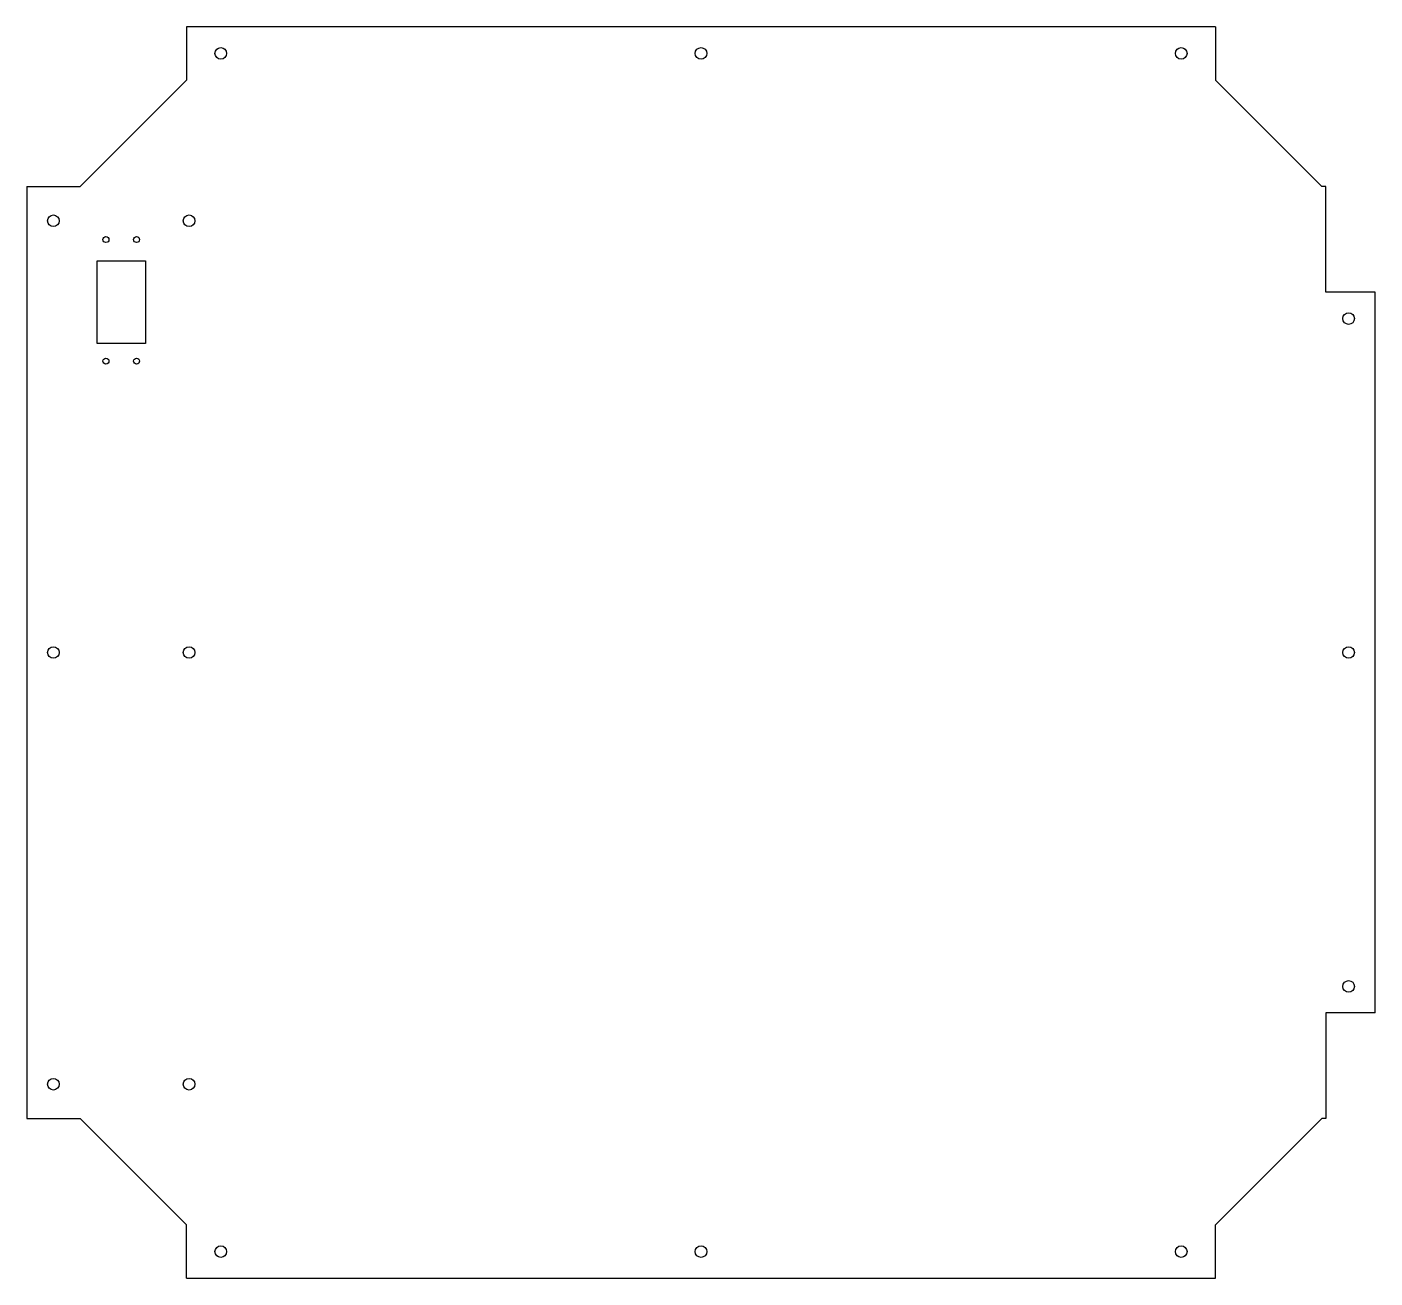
# Model space of a CAD drawing. Extents: x -382 to 382, y -355 to 355.
import ezdxf

# ---------------------------------------------------------------- set-up
doc = ezdxf.new("R2010")
doc.units = 0
doc.layers.get('0').update_dxf_attribs({"linetype": 'CONTINUOUS'})

msp = doc.modelspace()

# ---------------------------------------------------------------- linework, layer by layer
at = {"color": 7, "linetype": 'CONTINUOUS'}
for p, q in [((-292, 355), (-292, 324.8)), ((292, 355), (-292, 355)), ((292, 355), (292, 324.8)), ((-352.3, 264.5), (-292, 324.8)), ((352.3, 264.5), (292, 324.8)), ((-382.5, 264.5), (-382.5, -264.5)), ((-382.5, 264.5), (-352.3, 264.5)), ((354.5, 264.5), (352.3, 264.5)), ((354.5, 204.5), (354.5, 264.5)), ((-342.75, 175.35), (-342.75, 222.35)), ((-342.75, 222.35), (-315.25, 222.35)), ((-315.25, 222.35), (-315.25, 175.35)), ((382.5, 204.5), (354.5, 204.5)), ((382.5, -204.5), (382.5, 204.5)), ((-315.25, 175.35), (-342.75, 175.35)), ((382.5, -204.5), (354.5, -204.5)), ((354.5, -204.5), (354.5, -264.5)), ((-382.5, -264.5), (-352.3, -264.5)), ((-352.3, -264.5), (-292, -324.8)), ((352.3, -264.5), (292, -324.8)), ((354.5, -264.5), (352.3, -264.5)), ((-292, -355), (-292, -324.8)), ((292, -355), (292, -324.8)), ((-292, -355), (292, -355))]:
    msp.add_line(p, q, dxfattribs=at)
for centre, radius in [((-272.5, 340), 3.3), ((0, 340), 3.3), ((272.5, 340), 3.3), ((-367.5, 245), 3.3), ((-290.5, 245), 3.3), ((-337.7, 234.35), 1.7), ((-320.3, 234.35), 1.7), ((367.5, 189.5), 3.3), ((-337.7, 165.35), 1.7), ((-320.3, 165.35), 1.7), ((-367.5, 0), 3.3), ((-290.5, 0), 3.3), ((367.5, 0), 3.3), ((367.5, -189.5), 3.3), ((-367.5, -245), 3.3), ((-290.5, -245), 3.3), ((-272.5, -340), 3.3), ((0, -340), 3.3), ((272.5, -340), 3.3)]:
    msp.add_circle(centre, radius, dxfattribs=at)

doc.saveas('drawing.dxf')
